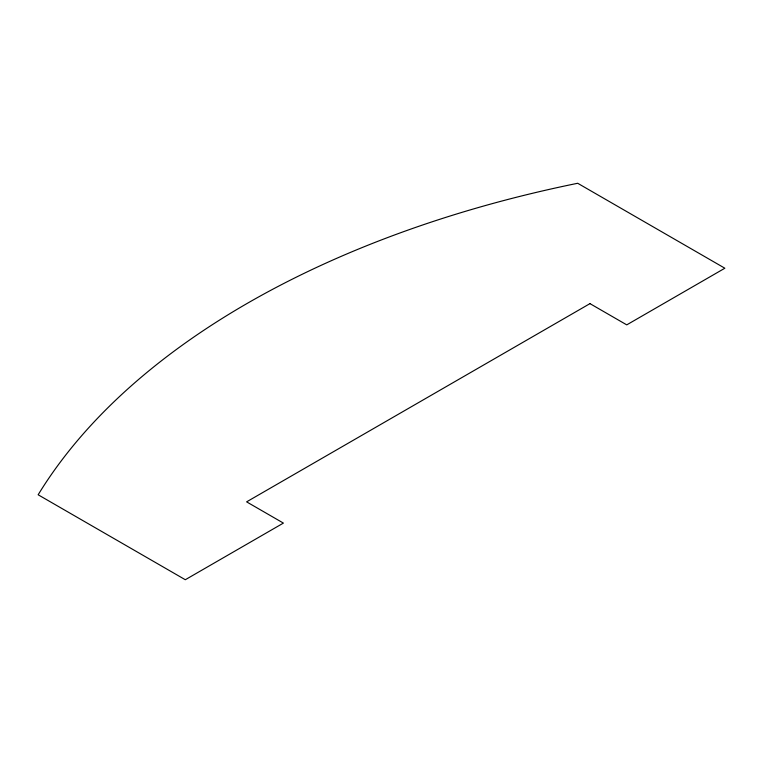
<?xml version="1.0" encoding="UTF-8"?>
<svg xmlns="http://www.w3.org/2000/svg" width="763" height="763" viewBox="0 0 763 763"><rect width="100%" height="100%" fill="white"/><g stroke="black" fill="none" stroke-linecap="round" stroke-linejoin="round"><path stroke-width="1.14" d="M589.961 303.626L246.611 501.854L283.397 523.094L185.304 579.727L38.15 494.777A883.974 510.361 0 0 1 577.696 183.273L724.85 268.223L626.747 324.866L589.961 303.626"/></g></svg>
